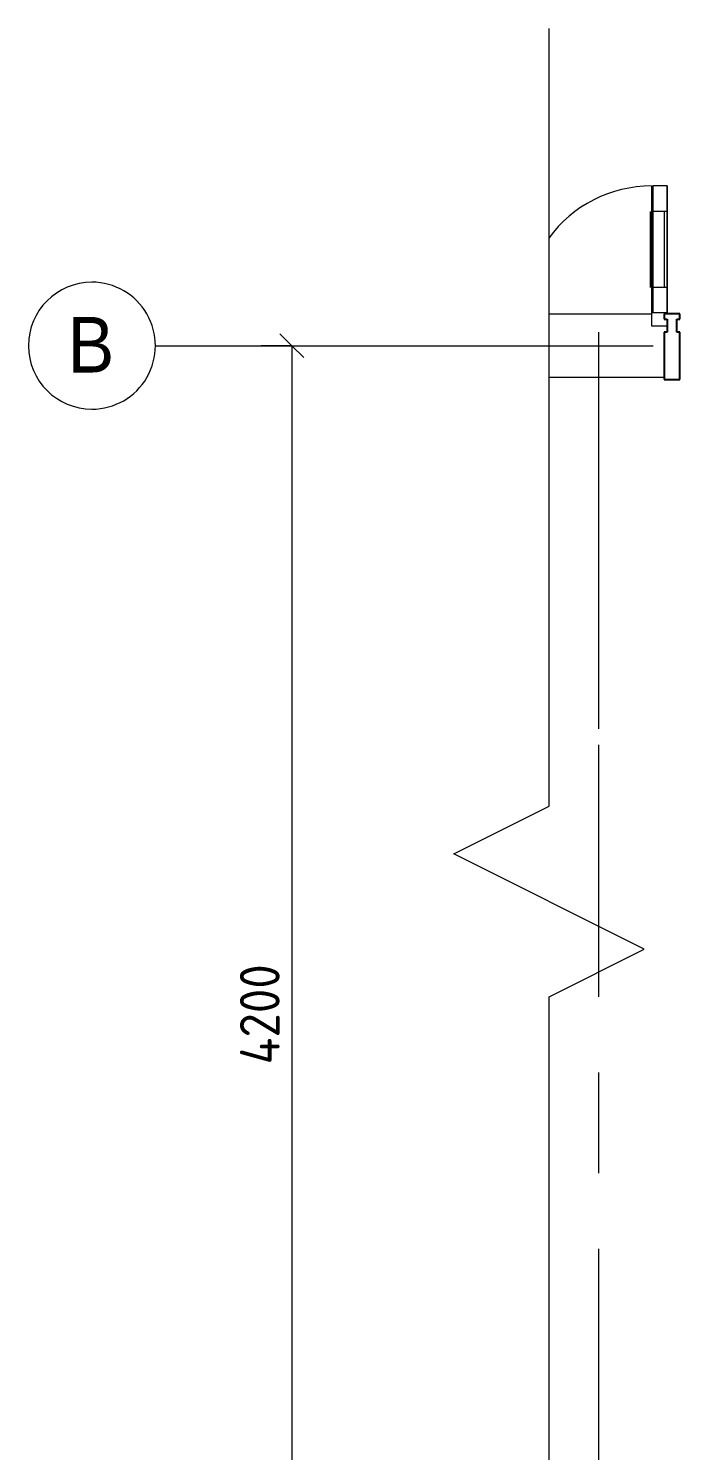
# Model space of a CAD drawing. Header units: millimetres. Extents: x 3991 to 282775, y -8553 to 29560.
# Drawn here: x 22053 to 24085, y 4320 to 8799 of the extents above; entities that cross this region are included whole.
import ezdxf

# ---------------------------------------------------------------- set-up
doc = ezdxf.new("R2010")
doc.units = ezdxf.units.MM
doc.linetypes.add('Осевая', pattern=[1587.5, 317.5, -238.125, 793.75, -238.125])
for name, color, linetype, lineweight in [('A-ANNO-DIMS', 7, 'Continuous', 9), ('A-ANNO-DIMS-50', 7, 'Continuous', 9), ('A-DETL-GENF', 7, 'Continuous', 9), ('A-DOOR', 7, 'Continuous', 9), ('A-DOOR-1', 7, 'Continuous', 15), ('A-GLAZ-CWMG', 7, 'Continuous', 9), ('A-GLAZ-CWMG-1', 7, 'Continuous', 25), ('I-WALL', 7, 'Continuous', 9), ('Оси', 7, 'Continuous', 9), ('Оси-1', 7, 'Continuous', 20), ('Оси-2', 7, 'Осевая', 9)]:
    doc.layers.add(name, color=color, linetype=linetype, lineweight=lineweight)
doc.styles.add('Arial', font='arial.ttf', dxfattribs={"width": 0.9, "height": 175})
doc.styles.add('ISOCPEUR', font='isocpeur.ttf', dxfattribs={"width": 0.9, "height": 125})
doc.dimstyles.new('ISO-2_5_0_9К_БОЛЬШОЙ', dxfattribs={"dimscale": 304.8, "dimtxt": 124.497647, "dimasz": 0.246063, "dimexe": 0.19685, "dimexo": 0.492126, "dimgap": 0, "dimtad": 1, "dimdec": 0, "dimrnd": 10, "dimzin": 0, "dimdsep": 46, "dimtxsty": 'ISOCPEUR', "dimblk1": 'OBLIQUE', "dimblk2": 'OBLIQUE', "dimsah": 1, "dimcen": 0.09, "dimdle": 0.19685, "dimazin": 0, "dimtfac": 1, "dimtdec": 4, "dimtix": 1, "dimtmove": 0, "dimatfit": 3, "dimfxl": 1, "dimtvp": 1, "dimtolj": 1, "dimtzin": 0, "dimarcsym": 2})

# ---------------------------------------------------------------- blocks, each defined once
blk = doc.blocks.new('Прямоугольный импост - Импост структурный с накладкой - 190мм-32633035-Фрагмент 1_2')
at = {"layer": 'A-GLAZ-CWMG-1'}
for p, q in [((-50, 40), (-50, 190)), ((-50, 190), (0, 190)), ((0, 190), (0, 40)), ((-40, 40), (-50, 40)), ((-50, -17), (-50, 0)), ((-50, 0), (-40, 0)), ((-40, 0), (-40, 40)), ((-10, 40), (-10, 0)), ((0, 40), (-10, 40)), ((-10, 0), (0, 0)), ((0, 0), (0, -17)), ((0, -17), (-50, -17))]:
    blk.add_line(p, q, dxfattribs=at)
blk = doc.blocks.new('Дверь_Витражная_остекление_ - ВВ-6 остекление-32633143-Фрагмент 1_2')
at = {"layer": 'A-DETL-GENF'}
for p, q in [((680, 420), (635, 420)), ((635, 420), (635, 20)), ((680, 420), (635, 420)), ((635, 420), (635, 20)), ((680, 420), (680, 20)), ((680, 20), (680, 420)), ((626, 340), (626, 100)), ((680, 340), (635, 340)), ((670, 340), (670, 100)), ((680, 100), (635, 100))]:
    blk.add_line(p, q, dxfattribs=at)
at = {"layer": 'A-DOOR'}
blk.add_line((630, 420), (630, 20), dxfattribs=at)
blk.add_arc((630, 20), 400, 90, 143.9164, dxfattribs=at)
at = {"layer": 'A-DOOR-1'}
for p, q in [((680, 20), (630, 20)), ((630, 20), (630, -20)), ((680, 17), (680, 20)), ((630, -20), (680, -20))]:
    blk.add_line(p, q, dxfattribs=at)
blk = doc.blocks.new('DET_L_Линия разрыва - М100-30622979-Фрагмент 1_2')
at = {"layer": 'A-DETL-GENF'}
for p, q in [((2600, -300), (2900, 300)), ((2900, 300), (3050, 0)), ((63.1, 0), (2450, 0)), ((2450, 0), (2600, -300)), ((3050, 0), (5500, 0))]:
    blk.add_line(p, q, dxfattribs=at)
blk = doc.blocks.new('Ось сетки - D8-29747960-Фрагмент 1_2')
at = {"layer": 'Оси-1'}
for start, end in [(360, 180), (180, 360)]:
    blk.add_arc((0, 0), 4, start, end, dxfattribs=at)
blk = doc.blocks.new('DIMBLOCK41-Фрагмент 1_2')
at = {"layer": 'A-ANNO-DIMS-50'}
for p, q in [((22785.8, 7800), (22942.8, 7800)), ((22882.8, 7800), (22785.8, 7800)), ((22882.8, 7800), (22882.8, 3600)), ((22785.8, 3600), (22942.8, 3600)), ((22882.8, 3600), (22785.8, 3600))]:
    blk.add_line(p, q, dxfattribs=at)
at = {"layer": 'A-ANNO-DIMS-50', "lineweight": 20}
for p, q in [((22882.8, 7800), (22845.3, 7837.5)), ((22882.8, 7800), (22920.3, 7762.5)), ((22882.8, 3600), (22845.3, 3637.5)), ((22882.8, 3600), (22920.3, 3562.5))]:
    blk.add_line(p, q, dxfattribs=at)
at = {"layer": 'A-ANNO-DIMS-50', "color": 0, "insert": (22719.5, 5536), "char_height": 125, "width": 393.604, "attachment_point": 1, "rotation": 90, "line_spacing_factor": 1.149209, "style": 'ISOCPEUR'}
blk.add_mtext('4200', dxfattribs=at)
blk = doc.blocks.new('_Oblique')
at = {"color": 0, "linetype": 'ByBlock', "lineweight": -2}
blk.add_line((-0.5, -0.5), (0.5, 0.5), dxfattribs=at)

msp = doc.modelspace()

# ---------------------------------------------------------------- linework, layer by layer
at = {"layer": 'I-WALL'}
for p, q in [((23693.1, 7900), (24015.4, 7900)), ((24055.4, 7700), (23693.1, 7700))]:
    msp.add_line(p, q, dxfattribs=at)
at = {"layer": 'Оси'}
for p, q in [((23850.4, 6593), (23850.4, 7843)), ((22453.2, 7800), (23703.2, 7800))]:
    msp.add_line(p, q, dxfattribs=at)
at = {"layer": 'Оси-2'}
for p, q in [((23703.2, 7800), (26199.2, 7800)), ((23850.4, 3605.5), (23850.4, 6593))]:
    msp.add_line(p, q, dxfattribs=at)

# ---------------------------------------------------------------- block references
at = {"layer": 'A-DETL-GENF', "rotation": 90.00000000000007}
msp.add_blockref('DET_L_Линия разрыва - М100-30622979-Фрагмент 1_2', (23693.1, 3299.3), dxfattribs=at)
at = {"layer": 'A-DOOR'}
msp.add_blockref('Дверь_Витражная_остекление_ - ВВ-6 остекление-32633143-Фрагмент 1_2', (23385.4, 7883), dxfattribs=at)
at = {"layer": 'A-GLAZ-CWMG', "extrusion": (0, 0, -1), "rotation": 180}
msp.add_blockref('Прямоугольный импост - Импост структурный с накладкой - 190мм-32633035-Фрагмент 1_2', (-24105.4, 7883), dxfattribs=at)
at = {"layer": 'Оси-1', "xscale": 49.99999999999998, "yscale": 49.99999999999998, "zscale": 49.99999999999998, "rotation": 269.9999999999995}
msp.add_blockref('Ось сетки - D8-29747960-Фрагмент 1_2', (22253.2, 7800), dxfattribs=at)

# ---------------------------------------------------------------- texts
at = {"layer": 'Оси', "insert": (22176.8, 7890.5), "char_height": 175, "width": 180.38, "attachment_point": 1, "style": 'Arial'}
msp.add_mtext('\\fArial|b0|i0|c204|p34|;\\W.9;В', dxfattribs=at)

# ---------------------------------------------------------------- dimensions: what is measured, and where the dimension line sits
at = {"layer": 'A-ANNO-DIMS'}
dim = msp.add_linear_dim(base=(22882.8, 3600), p1=(22935.8, 7800), p2=(22935.8, 3600), angle=90, dimstyle='ISO-2_5_0_9К_БОЛЬШОЙ', override={"dimpost": '<>', "dimfxl": 4200}, dxfattribs=at)
dim.commit()
dim.dimension.update_dxf_attribs({"geometry": 'DIMBLOCK41-Фрагмент 1_2', "text_midpoint": (22820.3, 5700)})

doc.saveas('drawing.dxf')
